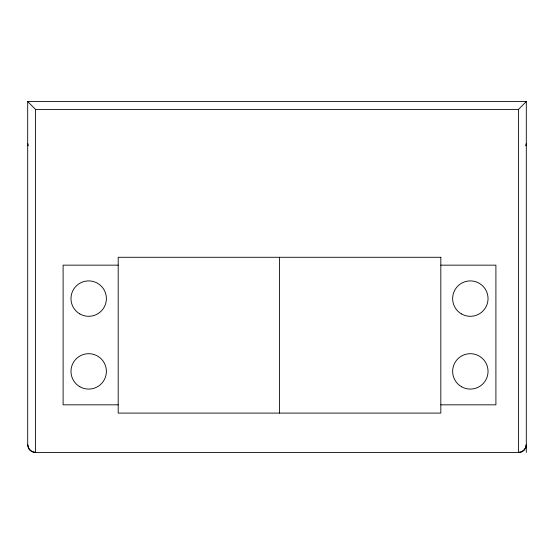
<?xml version="1.0" encoding="UTF-8"?>
<svg xmlns="http://www.w3.org/2000/svg" width="554" height="554" viewBox="0 0 554 554"><rect width="100%" height="100%" fill="white"/><g stroke="black" fill="none" stroke-linecap="round" stroke-linejoin="round"><path stroke-width="0.83" d="M526.168 446.005L526.3 444.571L525.573 447.867L523.502 450.582L521.176 451.946L518.516 452.438L35.567 452.438L31.869 451.517L29.03 448.948L29.868 449.993M526.155 446.088L525.781 447.383M526.03 145.695L526.3 143.659A7.867 7.867 0 0 1 525.995 145.827M525.746 447.466L525.067 448.795M524.97 448.948L524.132 449.993M524.063 450.063L522.969 450.998M27.755 101.617L35.567 109.429L518.433 109.429L526.245 101.617M522.9 451.046L521.66 451.745M521.501 451.815L520.033 452.272M519.95 452.293L518.509 452.438M118.196 265.158L63.108 265.158L63.108 404.829L118.196 404.829M440.825 265.158L495.906 265.158L495.906 404.829L440.825 404.829M35.484 452.438L34.05 452.293M33.96 452.272L32.499 451.815M32.34 451.745L31.176 451.101M31.024 450.998L29.937 450.063M28.981 448.872L27.7 444.571L27.7 101.562L526.3 101.562L526.3 452.438M28.877 448.712L28.282 447.549M28.219 447.383L27.845 446.088M27.97 145.695L27.7 143.659A7.867 7.867 0 0 0 28.005 145.827M27.818 445.915L27.7 444.571M518.433 109.429L518.433 452.438M279.507 257.285L279.507 413.097M35.567 109.429L35.567 452.438M440.825 257.285L118.196 257.285L118.196 413.097L440.825 413.097L440.825 257.285M461.482 313.931A17.707 17.707 0 0 0 488.039 298.599A17.707 17.707 0 0 0 461.482 283.267A17.707 17.707 0 0 0 461.482 313.931M461.482 386.72A17.707 17.707 0 0 0 488.039 371.388A17.707 17.707 0 0 0 461.482 356.056A17.707 17.707 0 0 0 461.482 386.72M79.831 313.931A17.707 17.707 0 0 0 106.389 298.599A17.707 17.707 0 0 0 79.831 283.267A17.707 17.707 0 0 0 79.831 313.931M79.831 386.72A17.707 17.707 0 0 0 106.389 371.388A17.707 17.707 0 0 0 79.831 356.056A17.707 17.707 0 0 0 79.831 386.72"/></g></svg>
